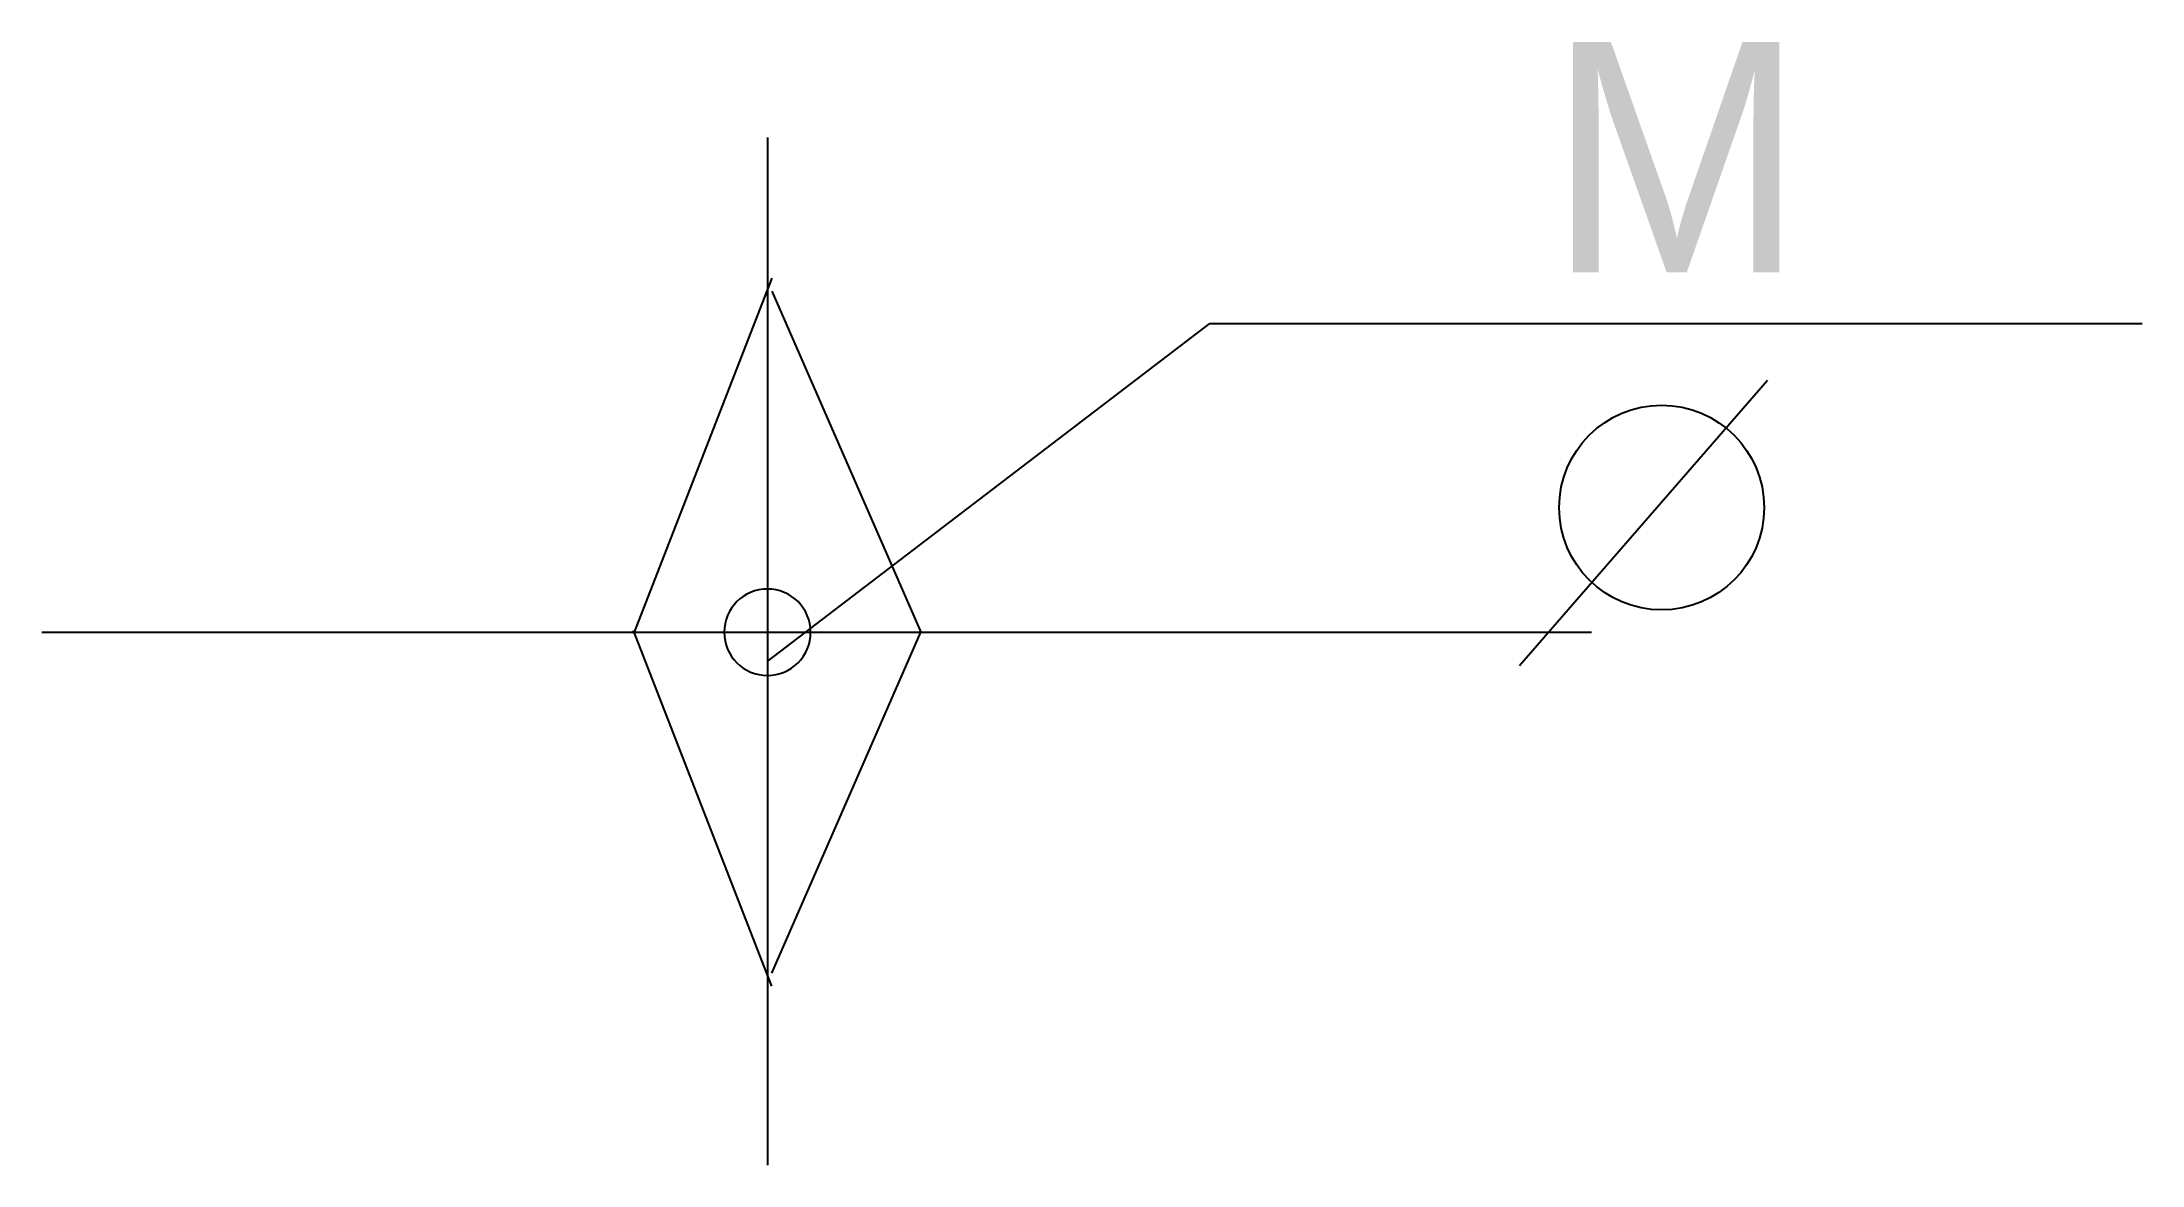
# Model space of a CAD drawing. Header units: metres. Extents: x -176181 to -174359, y -308970 to -307995.
import ezdxf

# ---------------------------------------------------------------- set-up
doc = ezdxf.new("R2010")
doc.units = ezdxf.units.M
for name, color, linetype in [('DIM', 4, 'Continuous'), ('STEEL', 1, 'Continuous'), ('TEXT', 3, 'Continuous')]:
    doc.layers.add(name, color=color, linetype=linetype)

msp = doc.modelspace()

# ---------------------------------------------------------------- linework, layer by layer
at = {"layer": 'DIM'}
msp.add_line((-174683.84, -308288.84), (-174899.06, -308536.79), dxfattribs=at)
msp.add_circle((-174775.63, -308399.26), 88.86, dxfattribs=at)
at = {"layer": 'STEEL'}
for p, q in [((-175551.45, -308078.04), (-175551.45, -308970.01)), ((-176180.69, -308507.45), (-174836.63, -308507.45))]:
    msp.add_line(p, q, dxfattribs=at)
for points in [[(-175547.68, -308200.08), (-175667.68, -308508.96)], [(-175547.68, -308211.38), (-175418.36, -308507.45)], [(-175547.68, -308814.82), (-175667.68, -308505.95)], [(-175547.68, -308803.52), (-175418.36, -308507.45)]]:
    msp.add_lwpolyline(points, dxfattribs=at)
msp.add_lwpolyline([(-175588.88, -308507.45, 1), (-175513.88, -308507.45, 1)], format="xyb", close=True, dxfattribs=at)
at = {"layer": 'TEXT'}
for p, q in [((-175550.73, -308532.44), (-175167.61, -308239.45)), ((-175167.61, -308239.45), (-174358.95, -308239.45))]:
    msp.add_line(p, q, dxfattribs=at)

# ---------------------------------------------------------------- texts
at = {"layer": 'DIM'}
msp.add_text('M', height=200, dxfattribs=at).set_placement((-174874.36, -308195.06))

doc.saveas('drawing.dxf')
